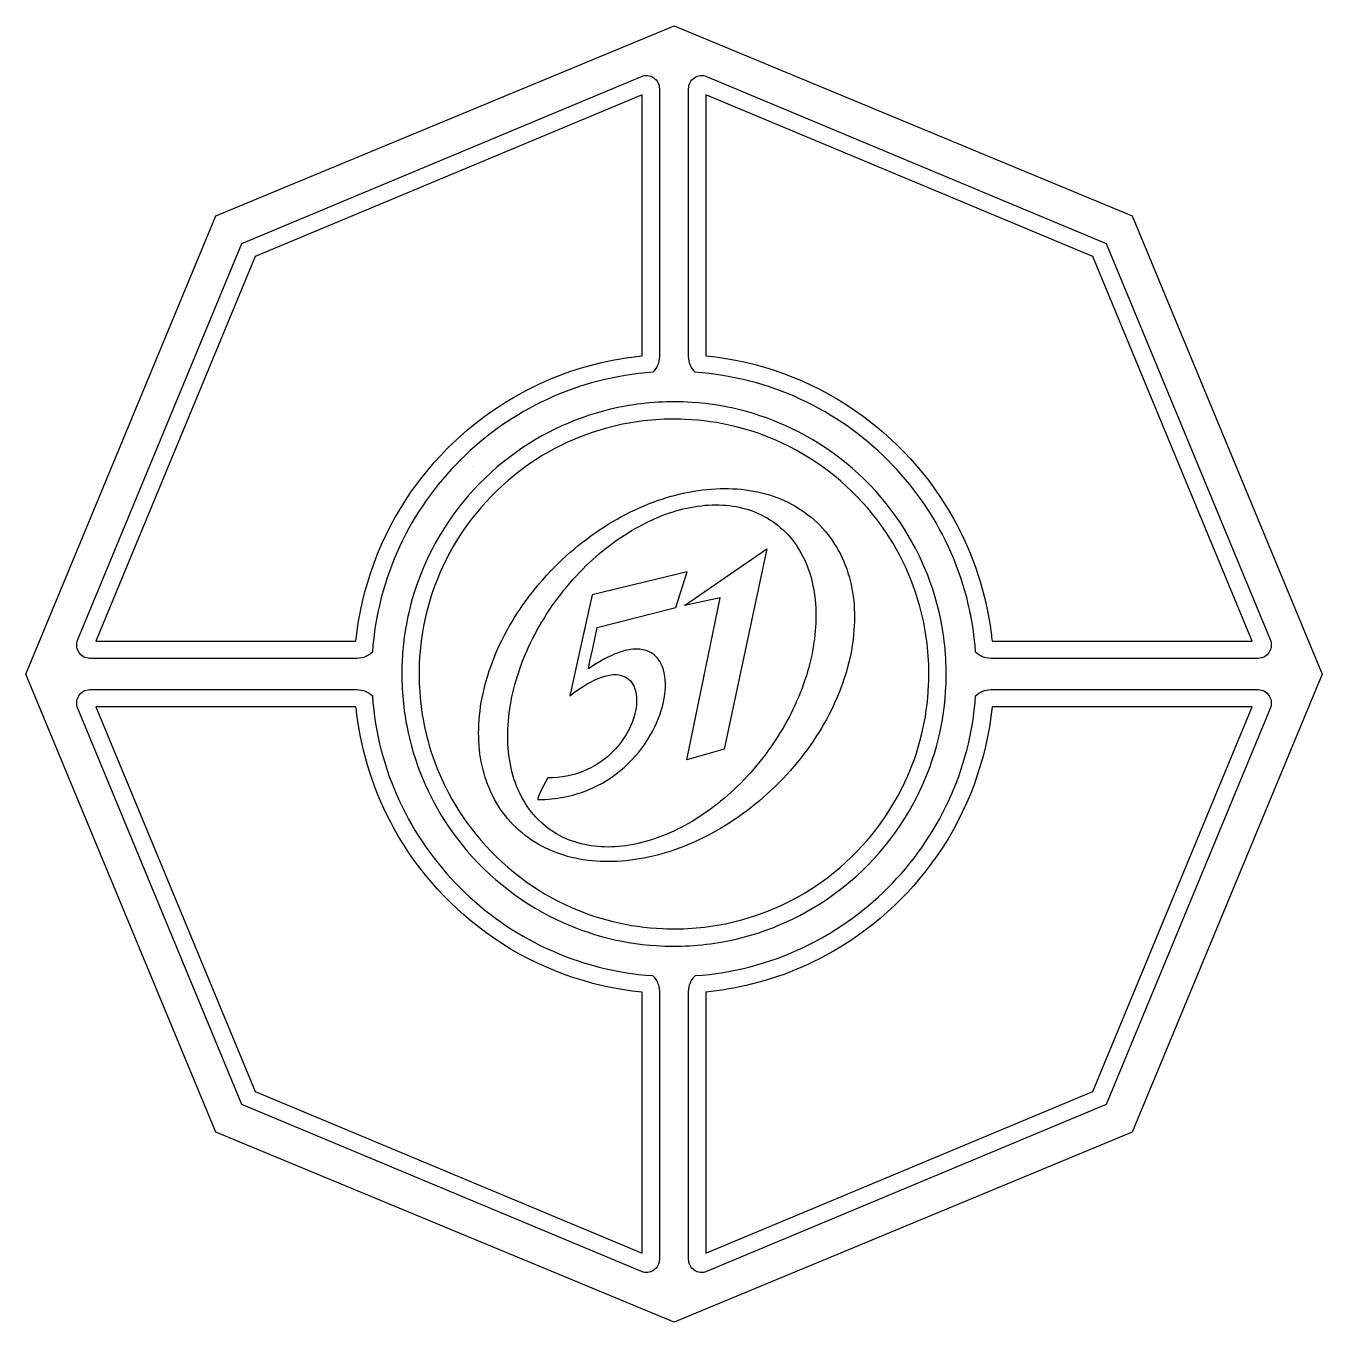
# Model space of a CAD drawing. Extents: x 0 to 300, y 0 to 300.
import ezdxf

# ---------------------------------------------------------------- set-up
doc = ezdxf.new("R2010")
doc.units = 0
doc.layers.add('Nível Padrão', color=18, linetype='CONTINUOUS')

msp = doc.modelspace()

# ---------------------------------------------------------------- linework, layer by layer
at = {"layer": 'Nível Padrão'}
for points in [[(43.93, 43.93), (43.17, 45.79), (0, 150), (43.93, 256.07), (150, 300), (256.07, 256.07), (300, 150), (256.07, 43.93), (150, 0), (43.93, 43.93)], [(183.76, 184.41), (184.4, 183.73), (185.01, 183.03), (185.59, 182.32), (186.15, 181.59), (186.68, 180.85), (187.18, 180.08), (187.66, 179.3), (188.11, 178.51), (188.54, 177.7), (188.93, 176.88), (189.3, 176.04), (189.65, 175.19), (189.97, 174.32), (190.26, 173.45), (190.53, 172.56), (190.77, 171.65), (190.98, 170.74), (191.17, 169.82), (191.33, 168.89), (191.47, 167.94), (191.59, 166.99), (191.67, 166.03), (191.73, 165.06), (191.77, 164.08), (191.78, 163.1), (191.77, 162.11), (191.73, 161.11), (191.66, 160.11), (191.58, 159.1), (191.46, 158.08), (191.32, 157.06), (191.16, 156.04), (190.97, 155.01), (190.76, 153.98), (190.53, 152.95), (190.27, 151.92), (189.98, 150.88), (189.67, 149.84), (189.34, 148.8), (188.98, 147.77), (188.6, 146.73), (188.2, 145.69), (187.77, 144.65), (187.32, 143.62), (186.84, 142.58), (186.34, 141.55), (185.82, 140.53), (185.28, 139.5), (184.71, 138.48), (184.12, 137.47), (183.5, 136.46), (182.86, 135.45), (182.2, 134.45), (181.52, 133.46), (180.81, 132.48), (180.08, 131.5), (179.33, 130.53), (178.56, 129.56), (177.76, 128.61), (176.94, 127.67), (176.1, 126.73), (175.24, 125.81), (174.35, 124.89), (173.44, 123.99), (172.52, 123.1), (171.58, 122.24), (170.64, 121.4), (169.69, 120.58), (168.72, 119.78), (167.75, 119.01), (166.77, 118.26), (165.78, 117.53), (164.79, 116.82), (163.78, 116.14), (162.78, 115.48), (161.76, 114.84), (160.74, 114.23), (159.72, 113.64), (158.69, 113.07), (157.65, 112.52), (156.62, 112), (155.58, 111.51), (154.54, 111.03), (153.49, 110.58), (152.45, 110.15), (151.4, 109.75), (150.36, 109.37), (149.31, 109.01), (148.26, 108.68), (147.22, 108.37), (146.17, 108.09), (145.13, 107.83), (144.09, 107.59), (143.05, 107.38), (142.02, 107.19), (140.98, 107.03), (139.96, 106.89), (138.94, 106.78), (137.92, 106.69), (136.91, 106.62), (135.9, 106.58), (134.9, 106.57), (133.91, 106.58), (132.93, 106.61), (131.95, 106.67), (130.98, 106.75), (130.03, 106.86), (129.08, 107), (128.14, 107.16), (127.21, 107.34), (126.29, 107.55), (125.38, 107.79), (124.49, 108.05), (123.61, 108.34), (122.74, 108.65), (121.88, 108.99), (121.04, 109.36), (120.21, 109.75), (119.39, 110.16), (118.59, 110.61), (117.81, 111.08), (117.04, 111.57), (116.29, 112.09), (115.56, 112.64), (114.84, 113.21), (114.14, 113.81), (113.46, 114.44), (112.8, 115.09), (112.16, 115.77), (111.55, 116.46), (110.97, 117.18), (110.41, 117.91), (109.88, 118.65), (109.38, 119.42), (108.9, 120.2), (108.45, 120.99), (108.03, 121.8), (107.63, 122.62), (107.26, 123.46), (106.91, 124.31), (106.6, 125.18), (106.3, 126.05), (106.04, 126.94), (105.8, 127.84), (105.58, 128.76), (105.39, 129.68), (105.23, 130.61), (105.09, 131.56), (104.98, 132.51), (104.89, 133.47), (104.83, 134.44), (104.79, 135.42), (104.78, 136.4), (104.8, 137.39), (104.83, 138.39), (104.9, 139.39), (104.99, 140.4), (105.1, 141.42), (105.24, 142.44), (105.4, 143.46), (105.59, 144.49), (105.8, 145.52), (106.04, 146.55), (106.3, 147.58), (106.58, 148.62), (106.89, 149.66), (107.22, 150.7), (107.58, 151.73), (107.96, 152.77), (108.36, 153.81), (108.79, 154.85), (109.24, 155.88), (109.72, 156.91), (110.22, 157.94), (110.74, 158.97), (111.29, 160), (111.86, 161.02), (112.45, 162.03), (113.06, 163.04), (113.7, 164.05), (114.36, 165.04), (115.04, 166.04), (115.75, 167.02), (116.48, 168), (117.23, 168.97), (118.01, 169.93), (118.8, 170.89), (119.62, 171.83), (120.46, 172.77), (121.33, 173.69), (122.21, 174.61), (123.12, 175.51), (124.04, 176.4), (124.98, 177.26), (125.92, 178.1), (126.88, 178.92), (127.84, 179.72), (128.81, 180.49), (129.79, 181.24), (130.78, 181.97), (131.78, 182.68), (132.78, 183.36), (133.79, 184.02), (134.8, 184.66), (135.82, 185.27), (136.85, 185.86), (137.87, 186.43), (138.91, 186.97), (139.94, 187.5), (140.98, 187.99), (142.03, 188.47), (143.07, 188.92), (144.11, 189.35), (145.16, 189.75), (146.21, 190.13), (147.25, 190.49), (148.3, 190.82), (149.35, 191.13), (150.39, 191.41), (151.43, 191.67), (152.47, 191.91), (153.51, 192.12), (154.55, 192.31), (155.58, 192.47), (156.6, 192.61), (157.63, 192.72), (158.64, 192.81), (159.65, 192.88), (160.66, 192.92), (161.66, 192.93), (162.65, 192.92), (163.63, 192.89), (164.61, 192.83), (165.58, 192.75), (166.54, 192.64), (167.49, 192.5), (168.43, 192.34), (169.35, 192.16), (170.27, 191.95), (171.18, 191.71), (172.07, 191.45), (172.96, 191.16), (173.83, 190.85), (174.68, 190.51), (175.53, 190.14), (176.36, 189.75), (177.17, 189.34), (177.97, 188.89), (178.75, 188.42), (179.52, 187.93), (180.27, 187.41), (181.01, 186.86), (181.72, 186.29), (182.42, 185.69), (183.1, 185.06), (183.76, 184.41)], [(173.48, 184.83), (174.09, 184.36), (174.68, 183.86), (175.26, 183.35), (175.81, 182.81), (176.34, 182.26), (176.85, 181.69), (177.34, 181.1), (177.8, 180.49), (178.25, 179.87), (178.68, 179.23), (179.08, 178.58), (179.47, 177.9), (179.83, 177.22), (180.17, 176.51), (180.49, 175.8), (180.8, 175.07), (181.08, 174.32), (181.34, 173.56), (181.58, 172.79), (181.8, 172.01), (182, 171.22), (182.17, 170.41), (182.33, 169.59), (182.47, 168.76), (182.58, 167.92), (182.68, 167.07), (182.76, 166.22), (182.81, 165.35), (182.85, 164.47), (182.86, 163.59), (182.85, 162.7), (182.83, 161.8), (182.78, 160.89), (182.71, 159.98), (182.62, 159.06), (182.52, 158.13), (182.39, 157.2), (182.24, 156.26), (182.07, 155.32), (181.88, 154.38), (181.67, 153.43), (181.44, 152.48), (181.19, 151.53), (180.92, 150.57), (180.63, 149.61), (180.32, 148.65), (179.99, 147.69), (179.64, 146.73), (179.27, 145.77), (178.88, 144.81), (178.46, 143.85), (178.03, 142.89), (177.58, 141.93), (177.11, 140.97), (176.62, 140.01), (176.11, 139.06), (175.58, 138.11), (175.02, 137.17), (174.45, 136.22), (173.86, 135.29), (173.25, 134.35), (172.62, 133.43), (171.97, 132.5), (171.3, 131.59), (170.61, 130.68), (169.91, 129.8), (169.21, 128.93), (168.49, 128.07), (167.76, 127.24), (167.02, 126.42), (166.27, 125.62), (165.51, 124.84), (164.74, 124.08), (163.97, 123.34), (163.19, 122.61), (162.4, 121.9), (161.6, 121.22), (160.8, 120.55), (159.99, 119.9), (159.17, 119.27), (158.35, 118.66), (157.52, 118.06), (156.69, 117.49), (155.86, 116.94), (155.02, 116.41), (154.18, 115.89), (153.33, 115.4), (152.48, 114.93), (151.63, 114.48), (150.78, 114.05), (149.93, 113.64), (149.07, 113.25), (148.22, 112.88), (147.36, 112.53), (146.5, 112.21), (145.65, 111.9), (144.8, 111.62), (143.94, 111.36), (143.09, 111.12), (142.24, 110.9), (141.39, 110.71), (140.55, 110.53), (139.71, 110.38), (138.87, 110.25), (138.04, 110.15), (137.21, 110.07), (136.39, 110), (135.57, 109.97), (134.75, 109.95), (133.95, 109.96), (133.15, 110), (132.35, 110.05), (131.57, 110.13), (130.79, 110.24), (130.02, 110.36), (129.25, 110.52), (128.5, 110.69), (127.76, 110.89), (127.02, 111.12), (126.3, 111.37), (125.58, 111.64), (124.88, 111.94), (124.18, 112.27), (123.5, 112.62), (122.83, 112.99), (122.18, 113.39), (121.53, 113.82), (120.9, 114.27), (120.29, 114.75), (119.7, 115.24), (119.12, 115.76), (118.57, 116.29), (118.04, 116.84), (117.53, 117.42), (117.05, 118), (116.58, 118.61), (116.13, 119.23), (115.7, 119.87), (115.3, 120.53), (114.91, 121.2), (114.55, 121.89), (114.21, 122.59), (113.89, 123.31), (113.58, 124.04), (113.3, 124.78), (113.04, 125.54), (112.8, 126.31), (112.58, 127.09), (112.38, 127.89), (112.21, 128.7), (112.05, 129.51), (111.91, 130.34), (111.8, 131.18), (111.7, 132.03), (111.62, 132.89), (111.57, 133.76), (111.53, 134.63), (111.52, 135.52), (111.53, 136.41), (111.55, 137.31), (111.6, 138.22), (111.67, 139.13), (111.76, 140.05), (111.86, 140.97), (111.99, 141.9), (112.14, 142.84), (112.31, 143.78), (112.5, 144.72), (112.71, 145.67), (112.94, 146.62), (113.19, 147.58), (113.46, 148.53), (113.75, 149.49), (114.06, 150.45), (114.39, 151.41), (114.74, 152.37), (115.11, 153.33), (115.5, 154.3), (115.92, 155.26), (116.35, 156.22), (116.8, 157.18), (117.27, 158.13), (117.76, 159.09), (118.27, 160.04), (118.8, 160.99), (119.35, 161.94), (119.93, 162.88), (120.52, 163.82), (121.13, 164.75), (121.76, 165.68), (122.41, 166.6), (123.08, 167.52), (123.77, 168.42), (124.46, 169.31), (125.17, 170.18), (125.89, 171.03), (126.62, 171.87), (127.36, 172.68), (128.11, 173.48), (128.87, 174.26), (129.63, 175.02), (130.41, 175.77), (131.19, 176.49), (131.98, 177.2), (132.78, 177.89), (133.58, 178.56), (134.39, 179.21), (135.21, 179.84), (136.03, 180.45), (136.85, 181.04), (137.69, 181.61), (138.52, 182.16), (139.36, 182.7), (140.2, 183.21), (141.05, 183.7), (141.9, 184.17), (142.75, 184.63), (143.6, 185.06), (144.45, 185.47), (145.31, 185.86), (146.16, 186.22), (147.02, 186.57), (147.87, 186.9), (148.73, 187.2), (149.58, 187.48), (150.44, 187.75), (151.29, 187.99), (152.14, 188.2), (152.99, 188.4), (153.83, 188.57), (154.67, 188.72), (155.51, 188.85), (156.34, 188.96), (157.17, 189.04), (157.99, 189.1), (158.81, 189.14), (159.63, 189.15), (160.43, 189.14), (161.23, 189.11), (162.03, 189.05), (162.81, 188.97), (163.59, 188.87), (164.36, 188.74), (165.13, 188.59), (165.88, 188.41), (166.62, 188.21), (167.36, 187.99), (168.08, 187.74), (168.8, 187.46), (169.5, 187.16), (170.2, 186.84), (170.88, 186.49), (171.55, 186.11), (172.2, 185.71), (172.85, 185.28), (173.48, 184.83)], [(152.41, 165.89), (171.45, 178.98), (161.61, 132.6), (152.95, 130.16), (160.71, 167.61), (152.41, 165.89)], [(153.02, 173.64), (131.05, 168.32), (128.61, 157.25), (125.9, 144.98), (126.96, 145.78), (127.97, 146.5), (128.95, 147.14), (129.89, 147.71), (130.79, 148.21), (131.66, 148.63), (132.48, 148.99), (133.27, 149.29), (134.02, 149.52), (134.74, 149.69), (135.42, 149.8), (136.05, 149.85), (136.66, 149.85), (137.22, 149.79), (137.75, 149.69), (138.24, 149.53), (138.7, 149.33), (139.12, 149.09), (139.5, 148.8), (139.85, 148.47), (140.16, 148.1), (140.43, 147.7), (140.67, 147.27), (140.87, 146.8), (141.04, 146.3), (141.17, 145.77), (141.27, 145.22), (141.33, 144.65), (141.35, 144.05), (141.34, 143.43), (141.29, 142.8), (141.21, 142.15), (141.1, 141.49), (140.95, 140.82), (140.76, 140.13), (140.54, 139.45), (140.29, 138.75), (140, 138.06), (139.67, 137.36), (139.32, 136.67), (138.93, 135.98), (138.5, 135.29), (138.04, 134.61), (137.55, 133.95), (137.02, 133.29), (136.46, 132.65), (135.87, 132.03), (135.24, 131.42), (134.58, 130.83), (133.89, 130.27), (133.16, 129.73), (132.4, 129.22), (131.61, 128.74), (130.78, 128.29), (129.92, 127.87), (129.03, 127.49), (128.11, 127.14), (127.16, 126.83), (126.17, 126.57), (125.15, 126.34), (124.1, 126.17), (123.02, 126.04), (121.9, 125.96), (120.76, 125.93), (120.24, 124.96), (119.37, 123.27), (118.96, 122.41), (118.64, 121.67), (118.53, 121.38), (118.48, 121.15), (118.47, 121.01), (118.49, 120.97), (118.52, 120.96), (119.31, 120.97), (120.09, 120.99), (120.85, 121.04), (121.61, 121.1), (122.35, 121.18), (123.08, 121.27), (123.81, 121.39), (124.52, 121.51), (125.23, 121.66), (125.92, 121.81), (126.6, 121.99), (127.28, 122.18), (127.94, 122.38), (128.59, 122.59), (129.23, 122.82), (129.86, 123.06), (130.48, 123.32), (131.09, 123.59), (131.69, 123.87), (132.28, 124.16), (133.43, 124.77), (134.53, 125.43), (135.6, 126.13), (136.62, 126.87), (137.59, 127.64), (138.53, 128.45), (139.42, 129.28), (140.27, 130.14), (141.07, 131.03), (141.83, 131.93), (142.55, 132.85), (143.23, 133.79), (143.86, 134.75), (144.44, 135.71), (144.99, 136.68), (145.49, 137.65), (145.94, 138.63), (146.35, 139.6), (146.71, 140.58), (147.03, 141.54), (147.31, 142.5), (147.54, 143.45), (147.72, 144.38), (147.86, 145.29), (147.96, 146.18), (148, 147.06), (148.01, 147.9), (147.96, 148.72), (147.87, 149.51), (147.74, 150.26), (147.55, 150.98), (147.32, 151.66), (147.19, 151.98), (147.05, 152.29), (146.89, 152.59), (146.72, 152.88), (146.55, 153.16), (146.35, 153.43), (146.15, 153.68), (145.94, 153.92), (145.71, 154.15), (145.47, 154.36), (145.22, 154.56), (144.96, 154.75), (144.69, 154.92), (144.4, 155.08), (144.1, 155.22), (143.79, 155.35), (143.47, 155.46), (143.14, 155.55), (142.79, 155.63), (142.43, 155.69), (142.06, 155.73), (141.68, 155.76), (141.29, 155.76), (140.88, 155.75), (140.47, 155.72), (140.03, 155.67), (139.59, 155.6), (139.14, 155.52), (138.67, 155.41), (138.19, 155.28), (137.7, 155.13), (137.2, 154.96), (136.68, 154.77), (136.15, 154.56), (135.61, 154.32), (135.06, 154.07), (134.5, 153.79), (133.92, 153.48), (132.73, 152.81), (131.48, 152.03), (130.19, 151.16), (130.2, 151.26), (130.26, 151.55), (130.48, 152.63), (131.19, 155.94), (132.25, 160.77), (150.44, 165.4), (153.02, 173.64)]]:
    msp.add_lwpolyline(points, close=True, dxfattribs=at)
for points in [[(80.18, 155.07, -0.197486), (76.66, 153.62), (14.75, 153.62), (14.38, 153.64), (14.01, 153.72), (13.66, 153.83), (13.33, 153.99), (13.02, 154.19), (12.73, 154.43), (12.47, 154.71), (12.25, 155.02), (12.06, 155.35), (11.92, 155.71), (11.82, 156.07), (11.76, 156.45), (11.75, 156.83), (11.79, 157.21), (11.87, 157.58), (12, 157.95), (49.98, 249.66), (142.49, 288.33), (142.85, 288.45), (143.21, 288.52), (143.57, 288.55), (143.93, 288.54), (144.29, 288.47), (144.64, 288.37), (144.98, 288.22), (145.3, 288.02), (145.59, 287.79), (145.85, 287.52), (146.08, 287.23), (146.27, 286.91), (146.42, 286.56), (146.53, 286.2), (146.59, 285.83), (146.62, 285.45), (146.62, 223.43, -0.204006), (145.08, 219.83), (143.46, 219.7), (141.85, 219.53), (140.25, 219.32), (138.66, 219.08), (137.09, 218.81), (135.52, 218.5), (133.97, 218.15), (132.43, 217.77), (130.91, 217.36), (129.4, 216.91), (127.9, 216.44), (126.42, 215.92), (124.95, 215.38), (123.5, 214.81), (122.07, 214.2), (120.65, 213.56), (119.25, 212.9), (117.86, 212.2), (116.5, 211.47), (115.15, 210.72), (113.82, 209.93), (112.51, 209.12), (111.22, 208.28), (109.95, 207.41), (108.7, 206.52), (107.47, 205.6), (106.26, 204.65), (105.07, 203.68), (103.91, 202.68), (102.76, 201.66), (101.64, 200.61), (100.55, 199.54), (99.47, 198.44), (98.42, 197.32), (97.4, 196.18), (96.4, 195.02), (95.42, 193.84), (94.47, 192.63), (93.55, 191.4), (92.65, 190.15), (91.79, 188.88), (90.94, 187.59), (90.13, 186.29), (89.34, 184.96), (88.58, 183.61), (87.86, 182.25), (87.16, 180.87), (86.49, 179.47), (85.85, 178.05), (85.24, 176.62), (84.66, 175.17), (84.12, 173.71), (83.6, 172.23), (83.12, 170.73), (82.67, 169.22), (82.26, 167.7), (81.88, 166.16), (81.53, 164.62), (81.22, 163.05), (80.94, 161.48), (80.69, 159.89), (80.49, 158.29), (80.32, 156.69), (80.18, 155.07), (80.18, 155.07)], [(219.82, 155.07), (219.68, 156.69), (219.51, 158.3), (219.31, 159.89), (219.06, 161.48), (218.78, 163.05), (218.47, 164.62), (218.12, 166.17), (217.74, 167.7), (217.33, 169.23), (216.88, 170.74), (216.4, 172.23), (215.88, 173.71), (215.34, 175.18), (214.76, 176.62), (214.15, 178.06), (213.51, 179.47), (212.84, 180.87), (212.14, 182.25), (211.41, 183.62), (210.66, 184.96), (209.87, 186.29), (209.05, 187.6), (208.21, 188.89), (207.34, 190.16), (206.45, 191.41), (205.52, 192.64), (204.57, 193.84), (203.6, 195.03), (202.6, 196.19), (201.57, 197.33), (200.52, 198.45), (199.45, 199.55), (198.35, 200.62), (197.23, 201.67), (196.09, 202.69), (194.92, 203.69), (193.73, 204.66), (192.53, 205.61), (191.3, 206.53), (190.05, 207.42), (188.77, 208.29), (187.48, 209.13), (186.17, 209.94), (184.84, 210.73), (183.5, 211.48), (182.13, 212.21), (180.75, 212.9), (179.35, 213.57), (177.93, 214.21), (176.49, 214.81), (175.04, 215.39), (173.58, 215.93), (172.1, 216.44), (170.6, 216.92), (169.09, 217.37), (167.56, 217.78), (166.03, 218.16), (164.48, 218.5), (162.91, 218.81), (161.34, 219.09), (159.75, 219.33), (158.15, 219.53), (156.54, 219.7), (154.92, 219.83, -0.203998), (153.38, 223.43), (153.38, 285.45), (153.41, 285.83), (153.47, 286.2), (153.58, 286.56), (153.73, 286.91), (153.92, 287.23), (154.15, 287.52), (154.41, 287.79), (154.71, 288.02), (155.02, 288.22), (155.36, 288.37), (155.71, 288.47), (156.07, 288.54), (156.43, 288.55), (156.79, 288.52), (157.15, 288.45), (157.51, 288.33), (250.02, 249.66), (288.01, 157.95), (288.13, 157.58), (288.21, 157.21), (288.25, 156.83), (288.24, 156.45), (288.18, 156.07), (288.08, 155.71), (287.94, 155.35), (287.75, 155.02), (287.53, 154.71), (287.27, 154.43), (286.98, 154.19), (286.67, 153.99), (286.34, 153.83), (285.99, 153.72), (285.62, 153.64), (285.25, 153.62), (223.34, 153.62, -0.197481), (219.82, 155.07)], [(76.39, 157.62, -0.12671), (89.12, 192.07, -0.117517), (114.75, 215.08, -0.082896), (137.69, 222.98, -0.016861), (142.62, 223.64), (142.62, 284.04), (53.05, 246.6), (16.19, 157.62), (76.39, 157.62)], [(223.61, 157.62), (283.81, 157.62), (246.95, 246.6), (157.38, 284.04), (157.38, 223.64, -0.126175), (191.75, 211.1, -0.116618), (214.77, 185.82, -0.094986), (223.4, 159.49, -0.006378), (223.61, 157.62)], [(87, 150, 0.054318), (88.47, 136.39, 0.101067), (98.67, 113.47, 0.119297), (121.17, 93.97, 0.103493), (145.91, 87.13, 0.060839), (161.31, 88.01, 0.109943), (186.41, 98.58, 0.119927), (206.03, 121.17, 0.103493), (212.87, 145.91, 0.060839), (211.99, 161.31, 0.109943), (201.42, 186.41, 0.119927), (178.83, 206.03, 0.103493), (154.09, 212.87, 0.060839), (138.69, 211.99, 0.109877), (113.61, 201.43, 0.120973), (93.86, 178.61, 0.096754), (87.24, 155.52, 0.021823), (87, 150)], [(91, 150, 0.071455), (93.36, 133.41, 0.091783), (103.02, 114.31, 0.120741), (124.93, 96.58, 0.099438), (147.4, 91.06, 0.065578), (162.84, 92.4, 0.107818), (185.57, 102.92, 0.121394), (203.42, 124.93, 0.099438), (208.94, 147.4, 0.065578), (207.6, 162.84, 0.107818), (197.08, 185.57, 0.121394), (175.07, 203.42, 0.099438), (152.6, 208.94, 0.065573), (137.16, 207.6, 0.107758), (114.44, 197.08, 0.122408), (96.48, 174.87, 0.099256), (91.05, 152.42, 0.010199), (91, 150)], [(145.08, 80.17, -0.204006), (146.62, 76.57), (146.62, 14.55), (146.59, 14.17), (146.53, 13.79), (146.42, 13.44), (146.27, 13.09), (146.08, 12.77), (145.85, 12.48), (145.59, 12.21), (145.3, 11.98), (144.98, 11.78), (144.64, 11.63), (144.29, 11.53), (143.93, 11.46), (143.57, 11.45), (143.21, 11.48), (142.85, 11.55), (142.49, 11.67), (49.98, 50.34), (12, 142.05), (11.87, 142.42), (11.79, 142.79), (11.75, 143.17), (11.76, 143.55), (11.82, 143.93), (11.92, 144.29), (12.06, 144.65), (12.25, 144.98), (12.47, 145.29), (12.73, 145.57), (13.02, 145.81), (13.33, 146.01), (13.66, 146.17), (14.01, 146.28), (14.38, 146.35), (14.75, 146.38), (76.66, 146.38, -0.19747), (80.18, 144.93), (80.32, 143.32), (80.49, 141.71), (80.69, 140.11), (80.94, 138.52), (81.21, 136.95), (81.53, 135.39), (81.87, 133.84), (82.25, 132.31), (82.67, 130.78), (83.12, 129.28), (83.6, 127.78), (84.11, 126.3), (84.66, 124.84), (85.23, 123.39), (85.84, 121.96), (86.48, 120.54), (87.15, 119.15), (87.85, 117.77), (88.57, 116.4), (89.33, 115.06), (90.12, 113.73), (90.93, 112.42), (91.77, 111.13), (92.64, 109.87), (93.54, 108.62), (94.46, 107.39), (95.41, 106.18), (96.38, 105), (97.38, 103.83), (98.4, 102.69), (99.45, 101.58), (100.52, 100.48), (101.62, 99.41), (102.74, 98.36), (103.88, 97.34), (105.04, 96.34), (106.23, 95.37), (107.44, 94.42), (108.67, 93.5), (109.92, 92.61), (111.18, 91.74), (112.47, 90.9), (113.78, 90.09), (115.11, 89.3), (116.46, 88.55), (117.82, 87.82), (119.2, 87.12), (120.6, 86.45), (122.02, 85.82), (123.45, 85.21), (124.9, 84.63), (126.36, 84.09), (127.84, 83.58), (129.34, 83.1), (130.85, 82.65), (132.37, 82.24), (133.91, 81.86), (135.46, 81.51), (137.02, 81.2), (138.59, 80.93), (140.18, 80.68), (141.78, 80.48), (143.38, 80.31), (145, 80.18), (145.05, 80.18), (145.08, 80.17)], [(155.01, 80.18), (156.63, 80.31), (158.24, 80.48), (159.84, 80.69), (161.43, 80.93), (163, 81.21), (164.56, 81.52), (166.11, 81.87), (167.65, 82.25), (169.17, 82.66), (170.68, 83.11), (172.18, 83.59), (173.66, 84.1), (175.12, 84.65), (176.57, 85.23), (178, 85.83), (179.42, 86.47), (180.82, 87.14), (182.2, 87.84), (183.56, 88.56), (184.91, 89.32), (186.24, 90.1), (187.54, 90.92), (188.83, 91.76), (190.1, 92.62), (191.35, 93.52), (192.58, 94.44), (193.78, 95.39), (194.97, 96.36), (196.13, 97.36), (197.27, 98.38), (198.39, 99.43), (199.49, 100.5), (200.56, 101.59), (201.61, 102.71), (202.63, 103.85), (203.63, 105.01), (204.6, 106.2), (205.55, 107.41), (206.47, 108.63), (207.37, 109.88), (208.24, 111.15), (209.08, 112.44), (209.89, 113.74), (210.67, 115.07), (211.43, 116.41), (212.16, 117.78), (212.86, 119.16), (213.52, 120.56), (214.16, 121.97), (214.77, 123.4), (215.35, 124.85), (215.89, 126.31), (216.4, 127.79), (216.88, 129.28), (217.33, 130.79), (217.75, 132.31), (218.13, 133.85), (218.47, 135.39), (218.79, 136.95), (219.06, 138.53), (219.31, 140.11), (219.51, 141.71), (219.68, 143.32), (219.82, 144.93, -0.19747), (223.34, 146.38), (285.25, 146.38), (285.62, 146.35), (285.99, 146.28), (286.34, 146.17), (286.67, 146.01), (286.98, 145.81), (287.27, 145.57), (287.53, 145.29), (287.75, 144.98), (287.94, 144.65), (288.08, 144.29), (288.18, 143.93), (288.24, 143.55), (288.25, 143.17), (288.21, 142.79), (288.13, 142.42), (288, 142.05), (250.02, 50.34), (157.51, 11.67), (157.15, 11.55), (156.79, 11.48), (156.43, 11.45), (156.07, 11.46), (155.71, 11.53), (155.36, 11.63), (155.02, 11.78), (154.7, 11.98), (154.41, 12.21), (154.15, 12.48), (153.92, 12.77), (153.73, 13.09), (153.58, 13.44), (153.47, 13.79), (153.4, 14.17), (153.38, 14.55), (153.38, 76.57, -0.204021), (154.92, 80.17), (154.96, 80.18), (155.01, 80.18)], [(142.62, 76.36, -0.126351), (108.2, 88.93, -0.116257), (85.26, 114.13, -0.095775), (76.58, 140.68, -0.005794), (76.39, 142.38), (16.19, 142.38), (53.05, 53.4), (142.62, 15.96), (142.62, 76.36)], [(157.38, 76.36), (157.38, 15.96), (246.95, 53.4), (283.81, 142.38), (223.61, 142.38, -0.126533), (210.91, 107.97, -0.118528), (185.03, 84.81, -0.082126), (162.29, 77.02, -0.016772), (157.38, 76.36)]]:
    msp.add_lwpolyline(points, format="xyb", close=True, dxfattribs=at)
msp.add_lwpolyline([(103.42, 198.07), (103.42, 198.07)], dxfattribs=at)

doc.saveas('drawing.dxf')
